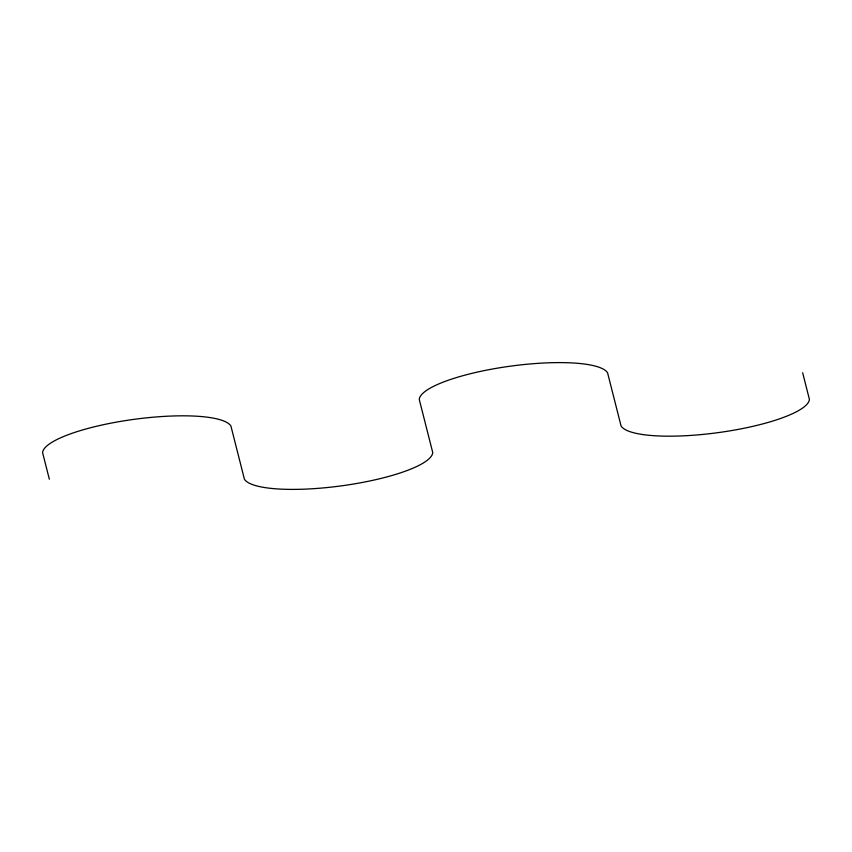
<?xml version="1.0" encoding="UTF-8"?>
<svg xmlns="http://www.w3.org/2000/svg" width="852" height="852" viewBox="0 0 852 852"><rect width="100%" height="100%" fill="white"/><g stroke="black" fill="none" stroke-linecap="round" stroke-linejoin="round"><path stroke-width="1.28" d="M802.659 372.782L809.4 399.332A95.392 21.779 -7.7 0 1 720.228 432.337A95.392 21.779 -7.7 0 1 621.065 425.947L607.582 372.835A95.381 21.779 -7.7 0 0 508.42 366.445A95.381 21.779 -7.7 0 0 419.259 399.45L432.741 452.55A95.392 21.779 -7.7 0 1 343.569 485.555A95.392 21.779 -7.7 0 1 244.407 479.165L230.924 426.053A95.381 21.779 -7.7 0 0 131.762 419.663A95.381 21.779 -7.7 0 0 42.6 452.668L49.341 479.218"/></g></svg>
